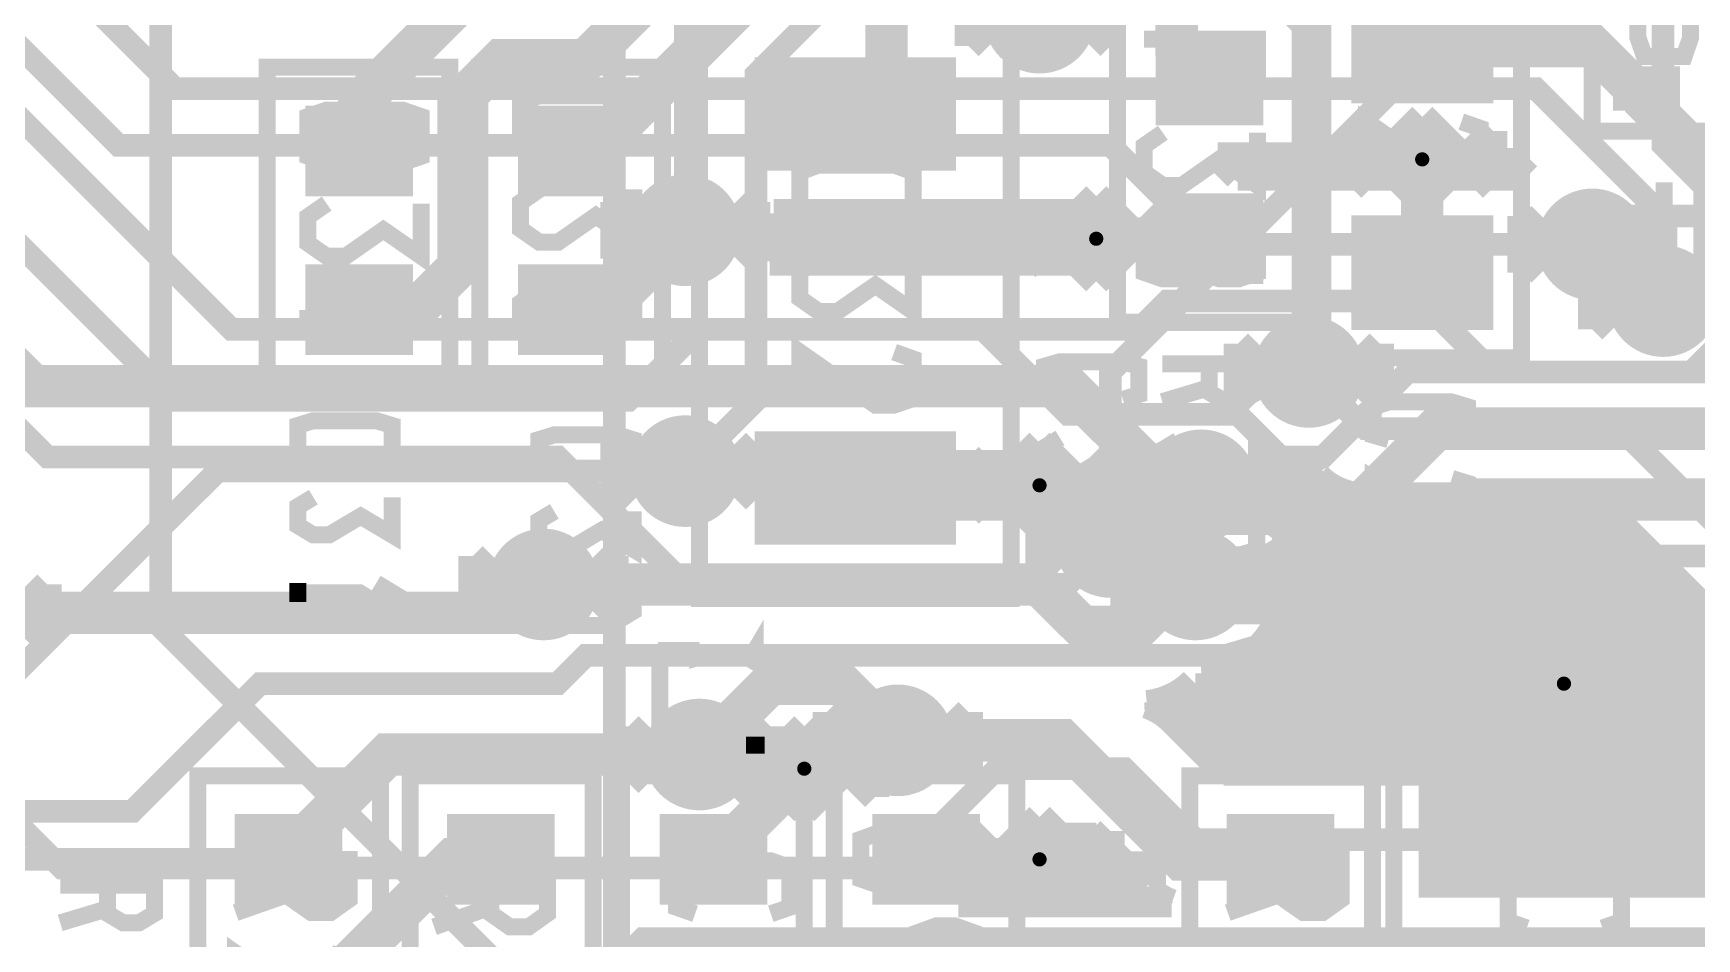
# Model space of a CAD drawing. Extents: x -10 to 131, y -93 to 209.
# Drawn here: x 85.98 to 100.88, y -5.08 to 3.04 of the extents above; entities that cross this region are included whole.
import ezdxf

# ---------------------------------------------------------------- set-up
doc = ezdxf.new("R2010")
doc.units = 0
doc.header["$MEASUREMENT"] = 0
doc.layers.get('0').update_dxf_attribs({"linetype": 'CONTINUOUS'})
for name, color, linetype in [('22-303-0_AST', 7, 'CONTINUOUS'), ('22-303-0_BOT', 2, 'CONTINUOUS'), ('22-303-0_DRD', 6, 'CONTINUOUS'), ('22-303-0_DRL', 1, 'CONTINUOUS'), ('22-303-0_GND', 3, 'CONTINUOUS'), ('22-303-0_IN1', 10, 'CONTINUOUS'), ('22-303-0_SMT', 9, 'CONTINUOUS'), ('22-303-0_SPT', 11, 'CONTINUOUS'), ('22-303-0_SST', 8, 'CONTINUOUS'), ('22-303-0_TOP', 15, 'CONTINUOUS'), ('THRUHOLE_TAP', 2, 'CONTINUOUS')]:
    doc.layers.add(name, color=color, linetype=linetype)

# ---------------------------------------------------------------- blocks, each defined once
blk = doc.blocks.new('ROUND_70')
at = {"const_width": 0.29972}
blk.add_lwpolyline([(-0.14986, 0, 1), (0.14986, 0, 1)], format="xyb", close=True, dxfattribs=at)
blk = doc.blocks.new('ROUND_75')
at = {"const_width": 0.29972}
blk.add_lwpolyline([(-0.14986, 0, 1), (0.14986, 0, 1)], format="xyb", close=True, dxfattribs=at)
blk = doc.blocks.new('ROUND_116')
at = {"const_width": 0.10033}
blk.add_lwpolyline([(-0.050164, 0, 1), (0.050164, 0, 1)], format="xyb", close=True, dxfattribs=at)
blk = doc.blocks.new('ROUND_117')
at = {"const_width": 0.10033}
blk.add_lwpolyline([(-0.050164, 0, 1), (0.050164, 0, 1)], format="xyb", close=True, dxfattribs=at)
blk = doc.blocks.new('ROUND_98')
at = {"const_width": 0.50038}
blk.add_lwpolyline([(-0.25019, 0, 1), (0.25019, 0, 1)], format="xyb", close=True, dxfattribs=at)
blk = doc.blocks.new('ROUND_100')
at = {"const_width": 0.50038}
blk.add_lwpolyline([(-0.25019, 0, 1), (0.25019, 0, 1)], format="xyb", close=True, dxfattribs=at)
blk = doc.blocks.new('ROUND_101')
at = {"const_width": 0.0635}
blk.add_lwpolyline([(-0.03175, 0, 1), (0.03175, 0, 1)], format="xyb", close=True, dxfattribs=at)
blk = doc.blocks.new('RECTANGLE_3')
blk.add_solid([(0.4826, 0.4064), (0.4826, -0.4064), (-0.4826, 0.4064), (-0.4826, -0.4064)])
blk = doc.blocks.new('RECTANGLE_6')
blk.add_solid([(0.63627, 0.51308), (0.63627, -0.51308), (-0.63627, 0.51308), (-0.63627, -0.51308)])
blk = doc.blocks.new('RECTANGLE_8')
blk.add_solid([(0.9017, 0.508), (0.9017, -0.508), (-0.9017, 0.508), (-0.9017, -0.508)])
blk = doc.blocks.new('RECTANGLE_16')
blk.add_solid([(1.30048, 0.6477), (1.30048, -0.6477), (-1.30048, 0.6477), (-1.30048, -0.6477)])
blk = doc.blocks.new('RECTANGLE_53')
blk.add_solid([(0.29972, 0.19939), (0.29972, -0.19939), (-0.29972, 0.19939), (-0.29972, -0.19939)])
blk = doc.blocks.new('ROUND_108')
at = {"const_width": 0.10033}
blk.add_lwpolyline([(-0.050164, 0, 1), (0.050164, 0, 1)], format="xyb", close=True, dxfattribs=at)

msp = doc.modelspace()

# ---------------------------------------------------------------- linework, layer by layer
at = {"layer": '22-303-0_AST', "const_width": 0.1524}
for points in [[(102.7176, 2.159), (102.7176, 4.2164), (99.949, 4.2164), (99.949, 2.159), (102.7176, 2.159)], [(100.83038, 3.84302), (100.83038, 2.9972), (100.77196, 2.82702), (100.41636, 2.82702), (100.35794, 2.9972), (100.35794, 3.84302)], [(99.314, 0.127), (97.536, 0.127), (97.536, 3.683), (99.314, 3.683), (99.314, 0.127)], [(95.6945, 3.3655), (95.6945, 0.4445), (97.3328, 0.4445), (97.3328, 3.3655), (95.6945, 3.3655)], [(94.742, -2.032), (94.742, 3.302), (91.948, 3.302), (91.948, -2.032), (94.742, -2.032)], [(98.09734, 2.60858), (97.92716, 2.667), (97.92716, 3.0226), (98.09734, 3.08102), (98.77552, 3.08102), (98.94316, 3.0226), (98.94316, 2.667), (98.77552, 2.60858)], [(96.44126, 2.98196), (96.44126, 2.62636), (96.6089, 2.50952), (96.77908, 2.50952), (96.94926, 2.62636), (96.94926, 2.98196), (95.93326, 2.98196)], [(88.0745, 2.7305), (88.0745, -0.1905), (89.7128, -0.1905), (89.7128, 2.7305), (88.0745, 2.7305)], [(89.9795, 2.7305), (89.9795, -0.1905), (91.6178, -0.1905), (91.6178, 2.7305), (89.9795, 2.7305)], [(96.44126, 2.68732), (95.93326, 2.50952)], [(90.5129, 2.00152), (90.34526, 2.05994), (90.34526, 2.41554), (90.5129, 2.47396), (91.19108, 2.47396), (91.36126, 2.41554), (91.36126, 2.05994), (91.19108, 2.00152)], [(88.6079, 1.87452), (88.44026, 1.93294), (88.44026, 2.28854), (88.6079, 2.34696), (89.28608, 2.34696), (89.45626, 2.28854), (89.45626, 1.93294), (89.28608, 1.87452)], [(97.92716, 1.77038), (97.92716, 2.24282), (98.60534, 1.77038), (98.77552, 1.77038), (98.94316, 1.8288), (98.94316, 2.1844), (98.77552, 2.24282)], [(96.1009, 2.14376), (95.93326, 2.02692), (95.93326, 1.78816), (96.1009, 1.67132), (96.27108, 1.67132), (96.6089, 1.90754), (96.94926, 1.67132), (96.94926, 2.14376)], [(93.01734, 1.37922), (92.84716, 1.43764), (92.84716, 1.79324), (93.01734, 1.8542), (93.69298, 1.8542), (93.86316, 1.79324), (93.86316, 1.43764), (93.69298, 1.37922)], [(90.5129, 1.63576), (90.34526, 1.51892), (90.34526, 1.28016), (90.5129, 1.16332), (90.68308, 1.16332), (91.0209, 1.39954), (91.36126, 1.16332), (91.36126, 1.63576)], [(88.6079, 1.50876), (88.44026, 1.39192), (88.44026, 1.15316), (88.6079, 1.03632), (88.77808, 1.03632), (89.1159, 1.27254), (89.45626, 1.03632), (89.45626, 1.50876)], [(96.44126, 0.89154), (96.6089, 0.83312), (96.77908, 0.83312), (96.94926, 0.89154), (96.94926, 1.24714), (96.77908, 1.30556), (96.6089, 1.30556), (96.44126, 1.24714), (96.44126, 0.89154), (96.27108, 0.83312), (96.1009, 0.83312), (95.93326, 0.89154), (95.93326, 1.24714), (96.1009, 1.30556), (96.27108, 1.30556), (96.44126, 1.24714)], [(97.92716, 1.28778), (98.94316, 0.93218), (98.94316, 1.40462)], [(93.01734, 1.016), (92.84716, 0.89662), (92.84716, 0.6604), (93.01734, 0.54102), (93.18498, 0.54102), (93.52534, 0.77724), (93.86316, 0.54102), (93.86316, 1.016)], [(90.34526, 0.61976), (90.5129, 0.73914), (90.68308, 0.79756), (91.0209, 0.79756), (91.19108, 0.73914), (91.36126, 0.61976), (91.36126, 0.50292), (91.19108, 0.38354), (91.0209, 0.32512), (90.68308, 0.32512), (90.5129, 0.38354), (90.34526, 0.50292), (90.34526, 0.61976)], [(88.44026, 0.31496), (88.44026, 0.55372)], [(88.44026, 0.43434), (89.45626, 0.43434), (89.28608, 0.55372)], [(92.84716, -0.29718), (92.84716, 0.1778), (93.52534, -0.29718), (93.69298, -0.29718), (93.86316, -0.23876), (93.86316, 0.11684), (93.69298, 0.1778)], [(101.219, -3.175), (101.219, -8.255), (98.171, -8.255), (98.171, -3.175), (101.219, -3.175)], [(89.0905, -6.5405), (89.0905, -3.6195), (87.4522, -3.6195), (87.4522, -6.5405), (89.0905, -6.5405)], [(90.9955, -6.5405), (90.9955, -3.6195), (89.3572, -3.6195), (89.3572, -6.5405), (90.9955, -6.5405)], [(91.2495, -3.6195), (91.2495, -6.5405), (92.8878, -6.5405), (92.8878, -3.6195), (91.2495, -3.6195)], [(93.1545, -3.6195), (93.1545, -6.5405), (94.7928, -6.5405), (94.7928, -3.6195), (93.1545, -3.6195)], [(97.9805, -6.5405), (97.9805, -3.6195), (96.3422, -3.6195), (96.3422, -6.5405), (97.9805, -6.5405)], [(93.5609, -4.60248), (93.39326, -4.54406), (93.39326, -4.18846), (93.5609, -4.1275), (94.23908, -4.1275), (94.40926, -4.18846), (94.40926, -4.54406), (94.23908, -4.60248)], [(88.30056, -4.37134), (88.30056, -4.72694), (88.47074, -4.84632), (88.64092, -4.84632), (88.80856, -4.72694), (88.80856, -4.37134), (87.79256, -4.37134)], [(91.9099, -4.85648), (91.74226, -4.79806), (91.74226, -4.44246), (91.9099, -4.3815), (92.58808, -4.3815), (92.75826, -4.44246), (92.75826, -4.79806), (92.58808, -4.85648)], [(97.19056, -4.37134), (97.19056, -4.72694), (97.36074, -4.84632), (97.53092, -4.84632), (97.69856, -4.72694), (97.69856, -4.37134), (96.68256, -4.37134)], [(90.07856, -4.49834), (90.07856, -4.85394), (90.24874, -4.97332), (90.41892, -4.97332), (90.58656, -4.85394), (90.58656, -4.49834), (89.57056, -4.49834)], [(99.36226, -4.98348), (99.19462, -4.92506), (99.19462, -4.56946), (99.36226, -4.5085), (100.04044, -4.5085), (100.21062, -4.56946), (100.21062, -4.92506), (100.04044, -4.98348)], [(88.30056, -4.66852), (87.79256, -4.84632)], [(97.19056, -4.66852), (96.68256, -4.84632)], [(90.07856, -4.79552), (89.57056, -4.97332)], [(93.90126, -5.38226), (93.90126, -5.02666), (94.0689, -4.9657), (94.23908, -4.9657), (94.40926, -5.02666), (94.40926, -5.38226), (94.23908, -5.44068), (94.0689, -5.44068), (93.39326, -5.20446)], [(87.79256, -5.68452), (87.79256, -5.20954), (88.47074, -5.68452), (88.64092, -5.68452), (88.80856, -5.62356), (88.80856, -5.26796), (88.64092, -5.20954)]]:
    msp.add_lwpolyline(points, dxfattribs=at)
at = {"layer": '22-303-0_BOT'}
for points, const_width in [([(101.219, 4.699), (101.219, 0.381), (100.838, 0), (99.06, 0), (98.425, 0.635), (96.139, 0.635), (95.885, 0.381), (87.757, 0.381), (84.836, 3.302), (84.3915, 3.302), (84.328, 3.2385), (84.201, 3.2385), (83.1215, 2.159), (78.613, 2.159), (77.724, 3.048), (76.454, 3.048), (75.946, 2.54), (75.438, 2.54), (75.057, 2.921), (75.057, 6.477), (72.644, 8.89), (69.85, 8.89)], 0.2032), ([(79.375, 3.429), (82.55, 3.429), (83.439, 4.318), (85.471, 4.318), (87.249, 2.54), (99.441, 2.54), (100.584, 1.397), (100.584, 0.635)], 0.2032), ([(99.949, 1.143), (96.52, 1.143), (95.631, 2.032), (86.741, 2.032), (84.963, 3.81), (84.074, 3.81), (82.931, 2.667), (79.121, 2.667), (78.232, 3.556), (76.073, 3.556), (75.692, 3.175)], 0.2032), ([(96.59366, 1.9304), (96.77146, 1.7526)], 0.254), ([(99.187, 1.9304), (96.59366, 1.9304)], 0.254), ([(99.2378, 1.8796), (96.64446, 1.8796)], 0.254), ([(96.7486, 1.9304), (96.7486, 1.77546)], 0.254), ([(96.9772, 1.9304), (96.9772, 1.7526)], 0.254), ([(97.2058, 1.9304), (97.2058, 1.7526)], 0.254), ([(97.4344, 1.9304), (97.4344, 1.7526)], 0.254), ([(97.663, 1.9304), (97.663, 1.7526)], 0.254), ([(97.8916, 1.9304), (97.8916, 1.7526)], 0.254), ([(98.1202, 1.9304), (98.1202, 1.7526)], 0.254), ([(98.3488, 1.9304), (98.3488, 1.7526)], 0.254), ([(98.5774, 1.9304), (98.5774, 1.7526)], 0.254), ([(98.806, 1.9304), (98.806, 1.7526)], 0.254), ([(99.0346, 1.9304), (99.0346, 1.7526)], 0.254), ([(99.187, 1.9304), (99.3648, 1.7526)], 0.254), ([(99.2632, 1.8542), (99.2632, 1.7526)], 0.254), ([(99.3648, 1.7526), (96.77146, 1.7526)], 0.254), ([(95.377, 1.4224), (92.61348, 1.4224)], 0.254), ([(95.377, 1.4224), (92.61348, 1.4224)], 0.254), ([(92.6338, 1.4224), (92.6338, 0.9906)], 0.254), ([(92.8624, 1.4224), (92.8624, 0.9906)], 0.254), ([(93.091, 1.4224), (93.091, 0.9906)], 0.254), ([(93.3196, 1.4224), (93.3196, 0.9906)], 0.254), ([(93.5482, 1.4224), (93.5482, 0.9906)], 0.254), ([(93.7768, 1.4224), (93.7768, 0.9906)], 0.254), ([(94.0054, 1.4224), (94.0054, 0.9906)], 0.254), ([(94.234, 1.4224), (94.234, 0.9906)], 0.254), ([(94.4626, 1.4224), (94.4626, 0.9906)], 0.254), ([(94.6912, 1.4224), (94.6912, 0.9906)], 0.254), ([(94.9198, 1.4224), (94.9198, 0.9906)], 0.254), ([(95.1484, 1.4224), (95.1484, 0.9906)], 0.254), ([(95.377, 1.4224), (95.377, 0.9906)], 0.254), ([(95.377, 1.4224), (95.72244, 1.0795)], 0.254), ([(95.6056, 1.1938), (92.62364, 1.1938)], 0.254), ([(95.6056, 1.1938), (95.6056, 0.9906)], 0.254), ([(95.7072, 1.0668), (95.631, 0.9906)], 0.254), ([(95.72244, 1.0795), (95.70824, 1.06576)], 0.254), ([(95.72244, 1.0795), (95.70824, 1.06576)], 0.254), ([(95.631, 0.9906), (92.57792, 0.9906)], 0.254), ([(96.4438, -1.016), (96.27108, -0.889), (96.01708, -0.889), (95.25, -0.127), (85.979, -0.127), (85.09, 0.762)], 0.381), ([(80.391, 0), (82.169, 0), (84.963, -2.794), (85.725, -2.794), (87.63, -0.889), (91.821, -0.889)], 0.2032), ([(105.283, -6.858), (105.283, -4.445), (104.775, -3.937), (103.632, -3.937), (100.203, -0.508), (97.917, -0.508), (97.409, 0)], 0.2032), ([(94.96044, -0.8255), (92.62618, -0.8255)], 0.254), ([(92.62872, -0.889), (92.62622, -0.8255)], 0.254), ([(95.00108, -0.8636), (92.62872, -0.8636)], 0.254), ([(92.6338, -0.8255), (92.6338, -1.2065)], 0.254), ([(92.8624, -0.8255), (92.8624, -1.2065)], 0.254), ([(93.091, -0.8255), (93.091, -1.2065)], 0.254), ([(93.3196, -0.8255), (93.3196, -1.2065)], 0.254), ([(93.5482, -0.8255), (93.5482, -1.2065)], 0.254), ([(93.7768, -0.8255), (93.7768, -1.2065)], 0.254), ([(94.0054, -0.8255), (94.0054, -1.2065)], 0.254), ([(94.234, -0.8255), (94.234, -1.2065)], 0.254), ([(94.4626, -0.8255), (94.4626, -1.2065)], 0.254), ([(94.6912, -0.8255), (94.6912, -1.2065)], 0.254), ([(94.9198, -0.8255), (94.9198, -1.14046)], 0.254), ([(94.96044, -0.8255), (95.07474, -0.93726)], 0.254), ([(97.409, -0.8636), (97.23628, -0.8636)], 0.254), ([(97.35312, -0.80518), (97.48012, -0.93218)], 0.254), ([(97.4344, -0.88646), (97.4344, -3.5814)], 0.254), ([(94.94774, -1.0922), (92.60332, -1.0922)], 0.254), ([(97.74174, -1.0922), (97.24644, -1.0922)], 0.254), ([(97.663, -1.06172), (97.663, -3.5814)], 0.254), ([(97.8916, -1.1176), (97.8916, -3.5814)], 0.254), ([(99.949, -1.1176), (97.917, -1.1176)], 0.254), ([(98.1202, -1.1176), (98.1202, -3.5814)], 0.254), ([(98.3488, -1.1176), (98.3488, -3.5814)], 0.254), ([(98.5774, -1.1176), (98.5774, -3.5814)], 0.254), ([(98.806, -1.1176), (98.806, -3.5814)], 0.254), ([(99.0346, -1.1176), (99.0346, -3.5814)], 0.254), ([(99.2632, -1.1176), (99.2632, -3.5814)], 0.254), ([(99.4918, -1.1176), (99.4918, -3.5814)], 0.254), ([(99.7204, -1.1176), (99.7204, -3.5814)], 0.254), ([(99.949, -1.1176), (99.949, -3.5814)], 0.254), ([(99.949, -1.1176), (102.26802, -3.43662)], 0.254), ([(78.613, -1.27), (82.55, -1.27), (84.582, -3.302), (85.09, -3.302), (86.233, -4.445), (93.726, -4.445), (94.615, -3.556), (95.758, -3.556), (96.393, -4.191), (101.981, -4.191)], 0.2032), ([(94.88678, -1.2065), (92.56268, -1.2065)], 0.254), ([(97.2058, -1.2827), (97.2058, -3.5814)], 0.254), ([(90.551, -1.905), (94.996, -1.905), (95.377, -2.286), (95.885, -2.286), (96.393, -1.778), (96.393, -1.905)], 0.381), ([(100.1522, -1.3208), (97.19056, -1.3208)], 0.254), ([(100.1776, -1.34366), (100.1776, -3.5814)], 0.254), ([(100.3808, -1.5494), (97.1169, -1.5494)], 0.254), ([(100.4062, -1.57226), (100.4062, -3.5814)], 0.254), ([(100.6094, -1.778), (97.19056, -1.778)], 0.254), ([(100.6348, -1.80086), (100.6348, -3.5814)], 0.254), ([(100.838, -2.0066), (97.1931, -2.0066)], 0.254), ([(100.8634, -2.02946), (100.8634, -3.5814)], 0.254), ([(101.0666, -2.2352), (97.1296, -2.2352)], 0.254), ([(101.2952, -2.4638), (96.97466, -2.4638)], 0.254), ([(96.9772, -2.46126), (96.9772, -3.5814)], 0.254), ([(96.7486, -2.6289), (96.7486, -3.5814)], 0.254), ([(91.948, -3.429), (92.583, -2.794), (93.218, -2.794), (93.726, -3.302)], 0.381), ([(96.52, -2.70256), (96.52, -3.4544)], 0.254), ([(101.5238, -2.6924), (96.57334, -2.6924)], 0.254), ([(101.7524, -2.921), (96.17456, -2.921)], 0.254), ([(96.2914, -2.85242), (96.2914, -3.2258)], 0.254), ([(96.0628, -2.96164), (96.0628, -3.02768)], 0.254), ([(96.1898, -3.1242), (96.64446, -3.5814)], 0.254), ([(101.981, -3.1496), (96.21266, -3.1496)], 0.254), ([(102.2096, -3.3782), (96.44126, -3.3782)], 0.254), ([(101.45014, -3.5814), (96.64446, -3.5814)], 0.254), ([(94.86646, -4.1656), (94.26956, -4.7625)], 0.254), ([(95.631, -4.2926), (94.73946, -4.2926)], 0.254), ([(95.504, -4.1656), (94.86646, -4.1656)], 0.254), ([(94.9198, -4.1656), (94.9198, -4.7625)], 0.254), ([(95.1484, -4.1656), (95.1484, -4.7625)], 0.254), ([(95.377, -4.1656), (95.377, -4.7625)], 0.254), ([(95.504, -4.1656), (95.95612, -4.61518)], 0.254), ([(95.6056, -4.26466), (95.6056, -4.7625)], 0.254), ([(94.6912, -4.34086), (94.6912, -4.7625)], 0.254), ([(94.4626, -4.56946), (94.4626, -4.7625)], 0.254), ([(95.8596, -4.5212), (94.51086, -4.5212)], 0.254), ([(95.8342, -4.49326), (95.8342, -4.7625)], 0.254), ([(96.0628, -4.70408), (96.0628, -4.7625)], 0.254), ([(96.17964, -4.7625), (94.26956, -4.7625)], 0.254), ([(96.14916, -4.7498), (94.28226, -4.7498)], 0.254)]:
    msp.add_lwpolyline(points, dxfattribs=dict(at, const_width=const_width))
at = {"layer": '22-303-0_BOT', "const_width": 0.254}
for points in [[(92.62872, 1.27, 0.0475323), (92.61419, 1.42253)], [(92.57792, 0.9906, 0.0886341), (92.62784, 1.27)], [(97.25152, -1.016, 0.0728418), (97.2176, -0.78437)], [(97.2185, -0.78486, 0.0422308), (97.35308, -0.80571)], [(92.56268, -1.2065, 0.1014657), (92.62778, -0.889)], [(95.07474, -0.93726, 0.1025609), (94.88734, -1.20674)], [(97.0915, -1.4986, 0.1614709), (97.25152, -1.016)], [(97.4852, -0.9398, 0.1989124), (97.917, -1.11866)], [(97.20072, -1.905, 0.1325033), (97.09115, -1.4988)], [(96.44634, -2.71018, 0.3949698), (97.20072, -1.905)], [(95.95866, -2.97942, 0.1715456), (96.37808, -2.77908)], [(96.1898, -3.1242, 0.1131021), (95.95871, -2.97927)], [(96.1898, -3.1242, 0.1131021), (95.95871, -2.97927)], [(95.9612, -4.6228, 0.1074327), (96.17942, -4.76309)], [(95.9612, -4.6228, 0.1074327), (96.17942, -4.76309)]]:
    msp.add_lwpolyline(points, format="xyb", dxfattribs=at)
at = {"layer": '22-303-0_DRD', "const_width": 0.254}
for points in [[(94.361, 2.921), (94.996, 3.556)], [(94.996, 3.556), (95.631, 2.921)], [(94.361, 3.429), (94.361, 2.921)], [(94.996, 2.794), (94.361, 3.429)], [(95.631, 3.429), (94.996, 2.794)], [(95.631, 2.921), (95.631, 3.429)], [(97.79, 1.651), (98.425, 2.286)], [(97.79, 1.651), (98.425, 2.286)], [(97.79, 1.651), (98.425, 2.286)], [(97.79, 1.651), (98.425, 2.286)], [(98.425, 2.286), (99.06, 1.651)], [(98.425, 2.286), (99.06, 1.651)], [(98.425, 2.286), (99.06, 1.651)], [(98.425, 2.286), (99.06, 1.651)], [(97.79, 2.159), (97.79, 1.651)], [(98.425, 1.524), (97.79, 2.159)], [(97.79, 2.159), (97.79, 1.651)], [(98.425, 1.524), (97.79, 2.159)], [(97.79, 2.159), (97.79, 1.651)], [(98.425, 1.524), (97.79, 2.159)], [(97.79, 2.159), (97.79, 1.651)], [(98.425, 1.524), (97.79, 2.159)], [(99.06, 2.159), (98.425, 1.524)], [(99.06, 2.159), (98.425, 1.524)], [(99.06, 2.159), (98.425, 1.524)], [(99.06, 2.159), (98.425, 1.524)], [(99.06, 1.651), (99.06, 2.159)], [(99.06, 1.651), (99.06, 2.159)], [(99.06, 1.651), (99.06, 2.159)], [(99.06, 1.651), (99.06, 2.159)], [(91.186, 1.016), (91.821, 1.651)], [(91.186, 1.524), (91.186, 1.016)], [(91.821, 0.889), (91.186, 1.524)], [(91.821, 1.651), (92.456, 1.016)], [(92.456, 1.524), (91.821, 0.889)], [(92.456, 1.016), (92.456, 1.524)], [(94.869, 0.9398), (95.504, 1.5748)], [(94.869, 0.9398), (95.504, 1.5748)], [(95.504, 1.5748), (96.139, 0.9398)], [(95.504, 1.5748), (96.139, 0.9398)], [(99.314, 0.889), (99.949, 1.524)], [(99.949, 1.524), (100.584, 0.889)], [(94.869, 1.4478), (94.869, 0.9398)], [(95.504, 0.8128), (94.869, 1.4478)], [(94.869, 1.4478), (94.869, 0.9398)], [(95.504, 0.8128), (94.869, 1.4478)], [(96.139, 1.4478), (95.504, 0.8128)], [(96.139, 1.4478), (95.504, 0.8128)], [(96.139, 0.9398), (96.139, 1.4478)], [(96.139, 0.9398), (96.139, 1.4478)], [(99.314, 1.397), (99.314, 0.889)], [(99.949, 0.762), (99.314, 1.397)], [(100.584, 1.397), (99.949, 0.762)], [(100.584, 0.889), (100.584, 1.397)], [(99.949, 0.381), (100.584, 1.016)], [(100.584, 1.016), (101.219, 0.381)], [(99.949, 0.889), (99.949, 0.381)], [(100.584, 0.254), (99.949, 0.889)], [(101.219, 0.889), (100.584, 0.254)], [(96.774, -0.254), (97.409, 0.381)], [(97.409, 0.381), (98.044, -0.254)], [(96.774, 0.254), (96.774, -0.254)], [(97.409, -0.381), (96.774, 0.254)], [(98.044, 0.254), (97.409, -0.381)], [(98.044, -0.254), (98.044, 0.254)], [(91.186, -1.143), (91.821, -0.508)], [(91.821, -0.508), (92.456, -1.143)], [(91.186, -0.635), (91.186, -1.143)], [(91.821, -1.27), (91.186, -0.635)], [(92.456, -0.635), (91.821, -1.27)], [(92.456, -1.143), (92.456, -0.635)], [(94.361, -1.27), (94.996, -0.635)], [(94.361, -1.27), (94.996, -0.635)], [(94.996, -0.635), (95.631, -1.27)], [(94.996, -0.635), (95.631, -1.27)], [(95.8088, -1.27), (96.4438, -0.635)], [(96.4438, -0.635), (97.0788, -1.27)], [(94.361, -0.762), (94.361, -1.27)], [(94.996, -1.397), (94.361, -0.762)], [(94.361, -0.762), (94.361, -1.27)], [(94.996, -1.397), (94.361, -0.762)], [(95.631, -0.762), (94.996, -1.397)], [(95.631, -0.762), (94.996, -1.397)], [(95.631, -1.27), (95.631, -0.762)], [(95.631, -1.27), (95.631, -0.762)], [(95.8088, -0.762), (95.8088, -1.27)], [(96.4438, -1.397), (95.8088, -0.762)], [(97.0788, -0.762), (96.4438, -1.397)], [(97.0788, -1.27), (97.0788, -0.762)], [(94.996, -1.778), (95.631, -1.143)], [(95.631, -1.143), (96.266, -1.778)], [(94.996, -1.27), (94.996, -1.778)], [(95.631, -1.905), (94.996, -1.27)], [(96.266, -1.27), (95.631, -1.905)], [(96.266, -1.778), (96.266, -1.27)], [(89.916, -2.159), (90.551, -1.524)], [(90.551, -1.524), (91.186, -2.159)], [(95.758, -2.159), (96.393, -1.524)], [(96.393, -1.524), (97.028, -2.159)], [(89.916, -1.651), (89.916, -2.159)], [(90.551, -2.286), (89.916, -1.651)], [(91.186, -1.651), (90.551, -2.286)], [(91.186, -2.159), (91.186, -1.651)], [(95.758, -1.651), (95.758, -2.159)], [(96.393, -2.286), (95.758, -1.651)], [(97.028, -1.651), (96.393, -2.286)], [(97.028, -2.159), (97.028, -1.651)], [(85.471, -1.778), (86.106, -2.413)], [(86.106, -1.905), (85.471, -2.54)], [(86.106, -2.413), (86.106, -1.905)], [(99.06, -3.048), (99.695, -2.413)], [(99.695, -2.413), (100.33, -3.048)], [(99.06, -2.54), (99.06, -3.048)], [(99.695, -3.175), (99.06, -2.54)], [(100.33, -2.54), (99.695, -3.175)], [(100.33, -3.048), (100.33, -2.54)], [(93.091, -3.556), (93.726, -2.921)], [(93.726, -2.921), (94.361, -3.556)], [(91.313, -3.683), (91.948, -3.048)], [(91.948, -3.048), (92.583, -3.683)], [(93.091, -3.048), (93.091, -3.556)], [(93.726, -3.683), (93.091, -3.048)], [(94.361, -3.048), (93.726, -3.683)], [(94.361, -3.556), (94.361, -3.048)], [(91.313, -3.175), (91.313, -3.683)], [(91.948, -3.81), (91.313, -3.175)], [(92.583, -3.175), (91.948, -3.81)], [(92.2528, -3.81), (92.8878, -3.175)], [(92.2528, -3.81), (92.8878, -3.175)], [(92.583, -3.683), (92.583, -3.175)], [(92.8878, -3.175), (93.5228, -3.81)], [(92.8878, -3.175), (93.5228, -3.81)], [(92.2528, -3.302), (92.2528, -3.81)], [(92.8878, -3.937), (92.2528, -3.302)], [(92.2528, -3.302), (92.2528, -3.81)], [(92.8878, -3.937), (92.2528, -3.302)], [(93.5228, -3.302), (92.8878, -3.937)], [(93.5228, -3.302), (92.8878, -3.937)], [(93.5228, -3.81), (93.5228, -3.302)], [(93.5228, -3.81), (93.5228, -3.302)], [(94.361, -4.6228), (94.996, -3.9878)], [(94.361, -4.6228), (94.996, -3.9878)], [(94.996, -3.9878), (95.631, -4.6228)], [(94.996, -3.9878), (95.631, -4.6228)], [(94.361, -4.1148), (94.361, -4.6228)], [(94.996, -4.7498), (94.361, -4.1148)], [(94.361, -4.1148), (94.361, -4.6228)], [(94.996, -4.7498), (94.361, -4.1148)], [(95.631, -4.1148), (94.996, -4.7498)], [(95.631, -4.1148), (94.996, -4.7498)], [(95.631, -4.6228), (95.631, -4.1148)], [(95.631, -4.6228), (95.631, -4.1148)]]:
    msp.add_lwpolyline(points, dxfattribs=at)
at = {"layer": '22-303-0_IN1', "const_width": 0.2032}
for points in [[(91.821, -0.889), (92.456, -0.254), (92.456, 2.667), (94.742, 4.953), (97.028, 4.953), (97.663, 5.588), (97.663, 7.112), (98.425, 7.874), (98.425, 40.767)], [(95.631, -1.524), (95.631, 0), (99.06, 3.429), (99.06, 11.049), (100.203, 12.192), (100.203, 20.955), (100.076, 21.082)], [(101.981, -4.191), (101.219, -3.429), (101.219, 1.397), (100.584, 2.032), (100.584, 4.953), (102.743, 7.112), (102.743, 9.906), (101.981, 10.668), (101.981, 12.573), (101.854, 12.7), (101.854, 18.034), (102.235, 18.415), (102.235, 19.431)], [(91.821, 1.27), (91.821, 12.319), (93.853, 14.351)], [(90.678, 7.239), (91.186, 6.731), (91.186, -5.207), (94.996, -9.017)], [(83.947, 6.477), (87.122, 3.302), (87.122, -2.286), (94.488, -9.652)]]:
    msp.add_lwpolyline(points, dxfattribs=at)
at = {"layer": '22-303-0_SST', "const_width": 0.1524}
for points in [[(102.7176, 2.159), (102.7176, 4.2164), (99.949, 4.2164), (99.949, 2.159), (102.7176, 2.159)], [(99.314, 0.127), (99.314, 3.683), (97.536, 3.683), (97.536, 0.127), (99.314, 0.127)], [(95.6945, 3.3655), (95.6945, 0.4445), (97.3328, 0.4445), (97.3328, 3.3655), (95.6945, 3.3655)], [(94.742, -2.032), (91.948, -2.032), (91.948, 3.302), (94.742, 3.302), (94.742, -2.032)], [(88.0745, 2.7305), (88.0745, -0.1905), (89.7128, -0.1905), (89.7128, 2.7305), (88.0745, 2.7305)], [(89.9795, 2.7305), (89.9795, -0.1905), (91.6178, -0.1905), (91.6178, 2.7305), (89.9795, 2.7305)], [(100.93198, 1.69926), (100.93198, 0.99314), (100.89134, 0.85344), (100.63734, 0.85344), (100.59416, 0.99314), (100.59416, 1.69926)], [(95.17888, -0.24638), (95.03918, -0.2032), (95.03918, 0.0508), (95.17888, 0.09144), (95.74276, 0.09144), (95.885, 0.0508), (95.885, -0.2032), (95.74276, -0.24638)], [(96.51746, 0.07112), (96.51746, -0.18288), (96.6597, -0.2667), (96.7994, -0.2667), (96.94164, -0.18288), (96.94164, 0.07112), (96.09582, 0.07112)], [(96.51746, -0.1397), (96.09582, -0.2667)], [(98.12528, -0.60706), (97.98558, -0.56642), (97.98558, -0.31242), (98.12528, -0.26924), (98.68916, -0.26924), (98.8314, -0.31242), (98.8314, -0.56642), (98.68916, -0.60706)], [(88.48852, -0.7747), (88.34882, -0.73406), (88.34882, -0.48006), (88.48852, -0.43688), (89.0524, -0.43688), (89.19464, -0.48006), (89.19464, -0.73406), (89.0524, -0.7747)], [(90.64752, -0.9017), (90.50782, -0.86106), (90.50782, -0.60706), (90.64752, -0.56388), (91.2114, -0.56388), (91.35364, -0.60706), (91.35364, -0.86106), (91.2114, -0.9017)], [(95.17888, -0.59182), (95.03918, -0.67818), (95.03918, -0.84582), (95.17888, -0.93218), (95.32112, -0.93218), (95.60306, -0.762), (95.885, -0.93218), (95.885, -0.59182)], [(96.23552, -0.61468), (96.09582, -0.6985), (96.09582, -0.86868), (96.23552, -0.9525), (96.37776, -0.9525), (96.6597, -0.78486), (96.94164, -0.9525), (96.94164, -0.61468)], [(97.98558, -1.29286), (97.98558, -0.95504), (98.54946, -1.29286), (98.68916, -1.29286), (98.8314, -1.25222), (98.8314, -0.99822), (98.68916, -0.95504)], [(88.48852, -1.12268), (88.34882, -1.2065), (88.34882, -1.37668), (88.48852, -1.4605), (88.63076, -1.4605), (88.9127, -1.29286), (89.19464, -1.4605), (89.19464, -1.12268)], [(90.64752, -1.24968), (90.50782, -1.3335), (90.50782, -1.50368), (90.64752, -1.5875), (90.78976, -1.5875), (91.0717, -1.41986), (91.35364, -1.5875), (91.35364, -1.24968)], [(95.03918, -1.61798), (95.03918, -1.27762), (95.60306, -1.61798), (95.74276, -1.61798), (95.885, -1.5748), (95.885, -1.3208), (95.74276, -1.27762)], [(96.51746, -1.59766), (96.6597, -1.6383), (96.7994, -1.6383), (96.94164, -1.59766), (96.94164, -1.34366), (96.7994, -1.30048), (96.6597, -1.30048), (96.51746, -1.34366), (96.51746, -1.59766), (96.37776, -1.6383), (96.23552, -1.6383), (96.09582, -1.59766), (96.09582, -1.34366), (96.23552, -1.30048), (96.37776, -1.30048), (96.51746, -1.34366)], [(97.98558, -1.72466), (98.8314, -1.97866), (98.8314, -1.64084)], [(88.34882, -2.06248), (88.34882, -1.8923)], [(88.34882, -1.97866), (89.19464, -1.97866), (89.0524, -1.8923)], [(90.50782, -2.06248), (90.64752, -1.97866), (90.78976, -1.93548), (91.0717, -1.93548), (91.2114, -1.97866), (91.35364, -2.06248), (91.35364, -2.1463), (91.2114, -2.23266), (91.0717, -2.2733), (90.78976, -2.2733), (90.64752, -2.23266), (90.50782, -2.1463), (90.50782, -2.06248)], [(92.44838, -3.34518), (92.44838, -2.49682), (92.36456, -2.63906)], [(97.05848, -2.18694), (97.05848, -2.44094), (97.19818, -2.52476), (97.34042, -2.52476), (97.48012, -2.44094), (97.48012, -2.18694), (96.6343, -2.18694)], [(97.05848, -2.39776), (96.6343, -2.52476)], [(91.93276, -3.20294), (91.88958, -3.34518), (91.63558, -3.34518), (91.5924, -3.20294), (91.5924, -2.63906), (91.63558, -2.49682), (91.88958, -2.49682), (91.93276, -2.63906)], [(96.91624, -3.21056), (96.91624, -2.87274), (97.48012, -3.04292), (97.48012, -3.12674), (96.6343, -3.12674)], [(100.838, -3.175), (98.171, -3.175), (98.171, -8.255), (101.219, -8.255), (101.219, -3.175), (100.838, -3.175)], [(92.5322, -3.34518), (92.36456, -3.34518)], [(89.0905, -6.5405), (89.0905, -3.6195), (87.4522, -3.6195), (87.4522, -6.5405), (89.0905, -6.5405)], [(90.9955, -6.5405), (90.9955, -3.6195), (89.3572, -3.6195), (89.3572, -6.5405), (90.9955, -6.5405)], [(91.2495, -3.6195), (91.2495, -6.5405), (92.8878, -6.5405), (92.8878, -3.6195), (91.2495, -3.6195)], [(93.1545, -3.6195), (93.1545, -6.5405), (94.7928, -6.5405), (94.7928, -3.6195), (93.1545, -3.6195)], [(97.9805, -6.5405), (97.9805, -3.6195), (96.3422, -3.6195), (96.3422, -6.5405), (97.9805, -6.5405)], [(95.34652, -4.7117), (95.20682, -4.67106), (95.20682, -4.41706), (95.34652, -4.37388), (95.9104, -4.37388), (96.05264, -4.41706), (96.05264, -4.67106), (95.9104, -4.7117)], [(86.64448, -4.59994), (86.64448, -4.85394), (86.78418, -4.93776), (86.92642, -4.93776), (87.06612, -4.85394), (87.06612, -4.59994), (86.2203, -4.59994)], [(86.64448, -4.81076), (86.2203, -4.93776)], [(95.62846, -5.35686), (95.62846, -5.10286), (95.7707, -5.05968), (95.9104, -5.05968), (96.05264, -5.10286), (96.05264, -5.35686), (95.9104, -5.3975), (95.7707, -5.3975), (95.20682, -5.22986)]]:
    msp.add_lwpolyline(points, dxfattribs=at)
at = {"layer": '22-303-0_TOP'}
for points, const_width in [([(96.393, -1.905), (96.52, -1.905), (96.647, -2.032), (97.917, -2.032), (98.806, -1.143), (102.743, -1.143), (103.251, -0.635), (114.554, -0.635), (118.364, 3.175), (118.364, 6.096), (117.5512, 6.9088), (117.475, 6.9088)], 0.381), ([(88.9, 0.5588), (89.408, 0.5588), (89.789, 0.9398), (89.789, 2.413), (90.17, 2.794), (90.932, 2.794), (92.32392, 4.18592), (92.32392, 5.20446)], 0.381), ([(88.9, 1.9812), (88.9, 2.413), (89.91346, 3.42646), (90.54846, 3.42646), (90.80246, 3.68046), (90.805, 3.68046), (91.67622, 4.54406), (91.67622, 5.20446)], 0.381), ([(90.805, 1.9812), (91.0082, 1.9812), (92.97416, 3.94716), (92.97416, 5.20446)], 0.381), ([(93.6244, 5.20446), (93.6244, 2.5908), (93.345, 2.3114)], 0.381), ([(96.22536, 5.20446), (96.22536, 2.91084), (96.52, 2.6162)], 0.381), ([(98.425, 2.921), (98.298, 2.921), (97.52584, 3.69316), (97.52584, 5.20446)], 0.381), ([(97.409, 0), (97.409, 3.048), (96.8756, 3.5814), (96.8756, 5.20446)], 0.2032), ([(83.21548, 4.445), (83.21548, 3.302), (83.693, 2.82448), (83.693, 2.54), (84.201, 2.032), (84.963, 2.032), (87.249, -0.254), (91.313, -0.254), (91.948, 0.381), (94.488, 0.381), (95.25, -0.381), (96.774, -0.381), (97.155, -0.762), (97.536, -0.762), (98.298, 0), (101.981, 0), (102.235, 0.254)], 0.2032), ([(121.412, 3.556), (119.507, 3.556), (114.808, -1.143), (103.759, -1.143), (103.251, -1.651), (99.06, -1.651), (98.171, -2.54), (90.932, -2.54), (90.678, -2.794), (88.011, -2.794), (86.868, -3.937), (81.534, -3.937)], 0.2032), ([(100.43414, 2.54), (100.33, 2.54), (99.949, 2.921), (98.425, 2.921)], 0.381), ([(100.43414, 2.54), (100.43414, 2.413), (100.94214, 1.905), (103.759, 1.905), (103.759, 1.8288), (104.14, 1.8288)], 0.381), ([(100.584, 0.635), (100.838, 0.889), (102.87, 0.889), (103.251, 0.508), (107.569, 0.508), (107.95, 0.889), (107.95, 2.032), (107.442, 2.54)], 0.2032), ([(98.425, 0.889), (98.425, 1.905)], 0.381), ([(98.425, 0.889), (98.425, 1.905)], 0.381), ([(98.425, 0.889), (98.425, 1.905)], 0.381), ([(98.425, 1.905), (98.425, 0.889)], 0.381), ([(114.808, 1.524), (114.808, 1.016), (113.792, 0), (102.997, 0), (102.4382, -0.508), (98.552, -0.508), (97.79, -1.27), (96.6978, -1.27), (96.4438, -1.016)], 0.381), ([(80.899, 1.524), (80.899, 0.762), (81.661, 0), (85.344, 0), (86.106, -0.762), (90.678, -0.762), (91.821, -1.905), (95.25, -1.905), (95.631, -1.524)], 0.2032), ([(107.315, 1.143), (107.315, 1.016), (103.378, 1.016), (102.997, 1.397), (100.203, 1.397), (99.949, 1.143)], 0.2032), ([(91.1098, 0.5588), (91.821, 1.27)], 0.381), ([(96.52, 1.1938), (95.504, 1.1938)], 0.381), ([(96.52, 1.1938), (95.504, 1.1938)], 0.381), ([(90.805, 0.5588), (91.1098, 0.5588)], 0.2032), ([(93.345, -1.0414), (94.9706, -1.0414), (94.996, -1.016)], 0.381), ([(94.996, -1.016), (94.9706, -1.0414), (93.345, -1.0414)], 0.381), ([(85.471, -2.159), (90.424, -2.159), (90.551, -2.032), (90.551, -1.905)], 0.381), ([(99.695, -2.794), (99.695, -4.064)], 0.381), ([(93.726, -3.302), (95.1992, -3.302), (96.266, -4.3688), (97.155, -4.3688)], 0.381), ([(88.265, -4.3688), (88.265, -4.318), (89.154, -3.429), (91.948, -3.429)], 0.381), ([(92.8878, -3.556), (92.075, -4.3688)], 0.381), ([(92.075, -4.3688), (92.8878, -3.556)], 0.381), ([(76.327, -5.715), (76.708, -6.096), (81.534, -6.096), (83.2612, -4.3688), (88.265, -4.3688)], 0.2032), ([(88.265, -5.7912), (88.3158, -5.7912), (89.7382, -4.3688), (90.17, -4.3688)], 0.381), ([(94.996, -4.3688), (93.98, -4.3688)], 0.381), ([(93.98, -4.3688), (94.996, -4.3688)], 0.381), ([(103.886, -4.699), (102.997, -4.699), (102.616, -5.08), (91.44, -5.08), (91.186, -5.334), (91.186, -6.223), (91.44, -6.477), (91.44, -8.382), (91.059, -8.763), (88.773, -8.763), (86.233, -6.223), (83.439, -6.223)], 0.2032)]:
    msp.add_lwpolyline(points, dxfattribs=dict(at, const_width=const_width))

# ---------------------------------------------------------------- block references
at = {"layer": '22-303-0_BOT'}
for name, p in [('ROUND_70', (94.996, 3.175)), ('ROUND_75', (98.425, 1.905)), ('ROUND_70', (91.821, 1.27)), ('ROUND_75', (95.504, 1.1938)), ('ROUND_70', (99.949, 1.143)), ('ROUND_70', (100.584, 0.635)), ('ROUND_70', (97.409, 0)), ('ROUND_70', (91.821, -0.889)), ('ROUND_75', (94.996, -1.016)), ('ROUND_70', (96.4438, -1.016)), ('ROUND_70', (95.631, -1.524)), ('ROUND_70', (90.551, -1.905)), ('ROUND_70', (96.393, -1.905)), ('ROUND_75', (99.695, -2.794)), ('ROUND_70', (91.948, -3.429)), ('ROUND_70', (93.726, -3.302)), ('ROUND_75', (92.8878, -3.556)), ('ROUND_70', (94.996, -4.3688))]:
    msp.add_blockref(name, p, dxfattribs=at)
at = {"layer": '22-303-0_DRL'}
for name, p in [('ROUND_117', (98.425, 1.905)), ('ROUND_117', (91.821, 1.27)), ('ROUND_117', (95.504, 1.1938)), ('ROUND_117', (99.949, 1.143)), ('ROUND_116', (100.584, 0.635)), ('ROUND_117', (97.409, 0)), ('ROUND_116', (91.821, -0.889)), ('ROUND_117', (94.996, -1.016)), ('ROUND_117', (96.4438, -1.016)), ('ROUND_117', (95.631, -1.524)), ('ROUND_117', (90.551, -1.905)), ('ROUND_117', (96.393, -1.905)), ('ROUND_117', (99.695, -2.794)), ('ROUND_116', (93.726, -3.302)), ('ROUND_116', (91.948, -3.429)), ('ROUND_117', (92.8878, -3.556)), ('ROUND_117', (94.996, -4.3688))]:
    msp.add_blockref(name, p, dxfattribs=at)
at = {"layer": '22-303-0_GND'}
for name, p in [('ROUND_98', (94.996, 3.175)), ('ROUND_101', (98.425, 1.905)), ('ROUND_100', (91.821, 1.27)), ('ROUND_100', (99.949, 1.143)), ('ROUND_101', (95.504, 1.1938)), ('ROUND_98', (100.584, 0.635)), ('ROUND_100', (97.409, 0)), ('ROUND_98', (91.821, -0.889)), ('ROUND_100', (96.4438, -1.016)), ('ROUND_101', (94.996, -1.016)), ('ROUND_100', (95.631, -1.524)), ('ROUND_100', (90.551, -1.905)), ('ROUND_100', (96.393, -1.905)), ('ROUND_98', (93.726, -3.302)), ('ROUND_101', (99.695, -2.794)), ('ROUND_98', (91.948, -3.429)), ('ROUND_101', (92.8878, -3.556)), ('ROUND_101', (94.996, -4.3688))]:
    msp.add_blockref(name, p, dxfattribs=at)
at = {"layer": '22-303-0_IN1'}
for name, p in [('ROUND_70', (94.996, 3.175)), ('ROUND_75', (98.425, 1.905)), ('ROUND_70', (91.821, 1.27)), ('ROUND_75', (95.504, 1.1938)), ('ROUND_70', (99.949, 1.143)), ('ROUND_70', (100.584, 0.635)), ('ROUND_70', (97.409, 0)), ('ROUND_70', (91.821, -0.889)), ('ROUND_75', (94.996, -1.016)), ('ROUND_70', (96.4438, -1.016)), ('ROUND_70', (95.631, -1.524)), ('ROUND_70', (90.551, -1.905)), ('ROUND_70', (96.393, -1.905)), ('ROUND_75', (99.695, -2.794)), ('ROUND_70', (91.948, -3.429)), ('ROUND_70', (93.726, -3.302)), ('ROUND_75', (92.8878, -3.556)), ('ROUND_70', (94.996, -4.3688))]:
    msp.add_blockref(name, p, dxfattribs=at)
at = {"layer": '22-303-0_SMT'}
for name, p in [('RECTANGLE_6', (98.425, 2.921)), ('RECTANGLE_3', (96.52, 2.6162)), ('RECTANGLE_8', (93.345, 2.3114)), ('RECTANGLE_53', (100.43414, 2.54)), ('RECTANGLE_3', (88.9, 1.9812)), ('RECTANGLE_3', (90.805, 1.9812)), ('RECTANGLE_3', (96.52, 1.1938)), ('RECTANGLE_6', (98.425, 0.889)), ('RECTANGLE_3', (88.9, 0.5588)), ('RECTANGLE_3', (90.805, 0.5588)), ('RECTANGLE_8', (93.345, -1.0414)), ('RECTANGLE_16', (99.695, -4.064)), ('RECTANGLE_3', (88.265, -4.3688)), ('RECTANGLE_3', (90.17, -4.3688)), ('RECTANGLE_3', (92.075, -4.3688)), ('RECTANGLE_3', (93.98, -4.3688)), ('RECTANGLE_3', (97.155, -4.3688))]:
    msp.add_blockref(name, p, dxfattribs=at)
at = {"layer": '22-303-0_SPT'}
for name, p in [('RECTANGLE_6', (98.425, 2.921)), ('RECTANGLE_3', (96.52, 2.6162)), ('RECTANGLE_8', (93.345, 2.3114)), ('RECTANGLE_53', (100.43414, 2.54)), ('RECTANGLE_3', (88.9, 1.9812)), ('RECTANGLE_3', (90.805, 1.9812)), ('RECTANGLE_3', (96.52, 1.1938)), ('RECTANGLE_6', (98.425, 0.889)), ('RECTANGLE_3', (88.9, 0.5588)), ('RECTANGLE_3', (90.805, 0.5588)), ('RECTANGLE_8', (93.345, -1.0414)), ('RECTANGLE_16', (99.695, -4.064)), ('RECTANGLE_3', (88.265, -4.3688)), ('RECTANGLE_3', (90.17, -4.3688)), ('RECTANGLE_3', (92.075, -4.3688)), ('RECTANGLE_3', (93.98, -4.3688)), ('RECTANGLE_3', (97.155, -4.3688))]:
    msp.add_blockref(name, p, dxfattribs=at)
at = {"layer": '22-303-0_TOP'}
for name, p in [('ROUND_70', (94.996, 3.175)), ('RECTANGLE_6', (98.425, 2.921)), ('RECTANGLE_3', (96.52, 2.6162)), ('RECTANGLE_8', (93.345, 2.3114)), ('RECTANGLE_53', (100.43414, 2.54)), ('RECTANGLE_3', (88.9, 1.9812)), ('RECTANGLE_3', (90.805, 1.9812)), ('ROUND_70', (98.425, 1.905)), ('ROUND_70', (91.821, 1.27)), ('ROUND_70', (95.504, 1.1938)), ('RECTANGLE_3', (96.52, 1.1938)), ('RECTANGLE_6', (98.425, 0.889)), ('ROUND_70', (99.949, 1.143)), ('RECTANGLE_3', (88.9, 0.5588)), ('RECTANGLE_3', (90.805, 0.5588)), ('ROUND_70', (100.584, 0.635)), ('ROUND_70', (97.409, 0)), ('ROUND_70', (91.821, -0.889)), ('RECTANGLE_8', (93.345, -1.0414)), ('ROUND_70', (94.996, -1.016)), ('ROUND_70', (96.4438, -1.016)), ('ROUND_70', (95.631, -1.524)), ('ROUND_70', (90.551, -1.905)), ('ROUND_70', (96.393, -1.905)), ('ROUND_70', (99.695, -2.794)), ('ROUND_70', (91.948, -3.429)), ('ROUND_70', (93.726, -3.302)), ('ROUND_70', (92.8878, -3.556)), ('RECTANGLE_16', (99.695, -4.064)), ('RECTANGLE_3', (88.265, -4.3688)), ('RECTANGLE_3', (90.17, -4.3688)), ('RECTANGLE_3', (92.075, -4.3688)), ('RECTANGLE_3', (93.98, -4.3688)), ('RECTANGLE_3', (97.155, -4.3688)), ('ROUND_70', (94.996, -4.3688))]:
    msp.add_blockref(name, p, dxfattribs=at)
at = {"layer": 'THRUHOLE_TAP'}
for p in [(98.425, 1.905), (91.821, 1.27), (95.504, 1.1938), (99.949, 1.143), (100.584, 0.635), (97.409, 0), (91.821, -0.889), (94.996, -1.016), (96.4438, -1.016), (95.631, -1.524), (90.551, -1.905), (96.393, -1.905), (99.695, -2.794), (93.726, -3.302), (91.948, -3.429), (92.8878, -3.556), (94.996, -4.3688)]:
    msp.add_blockref('ROUND_108', p, dxfattribs=at)

doc.saveas('drawing.dxf')
